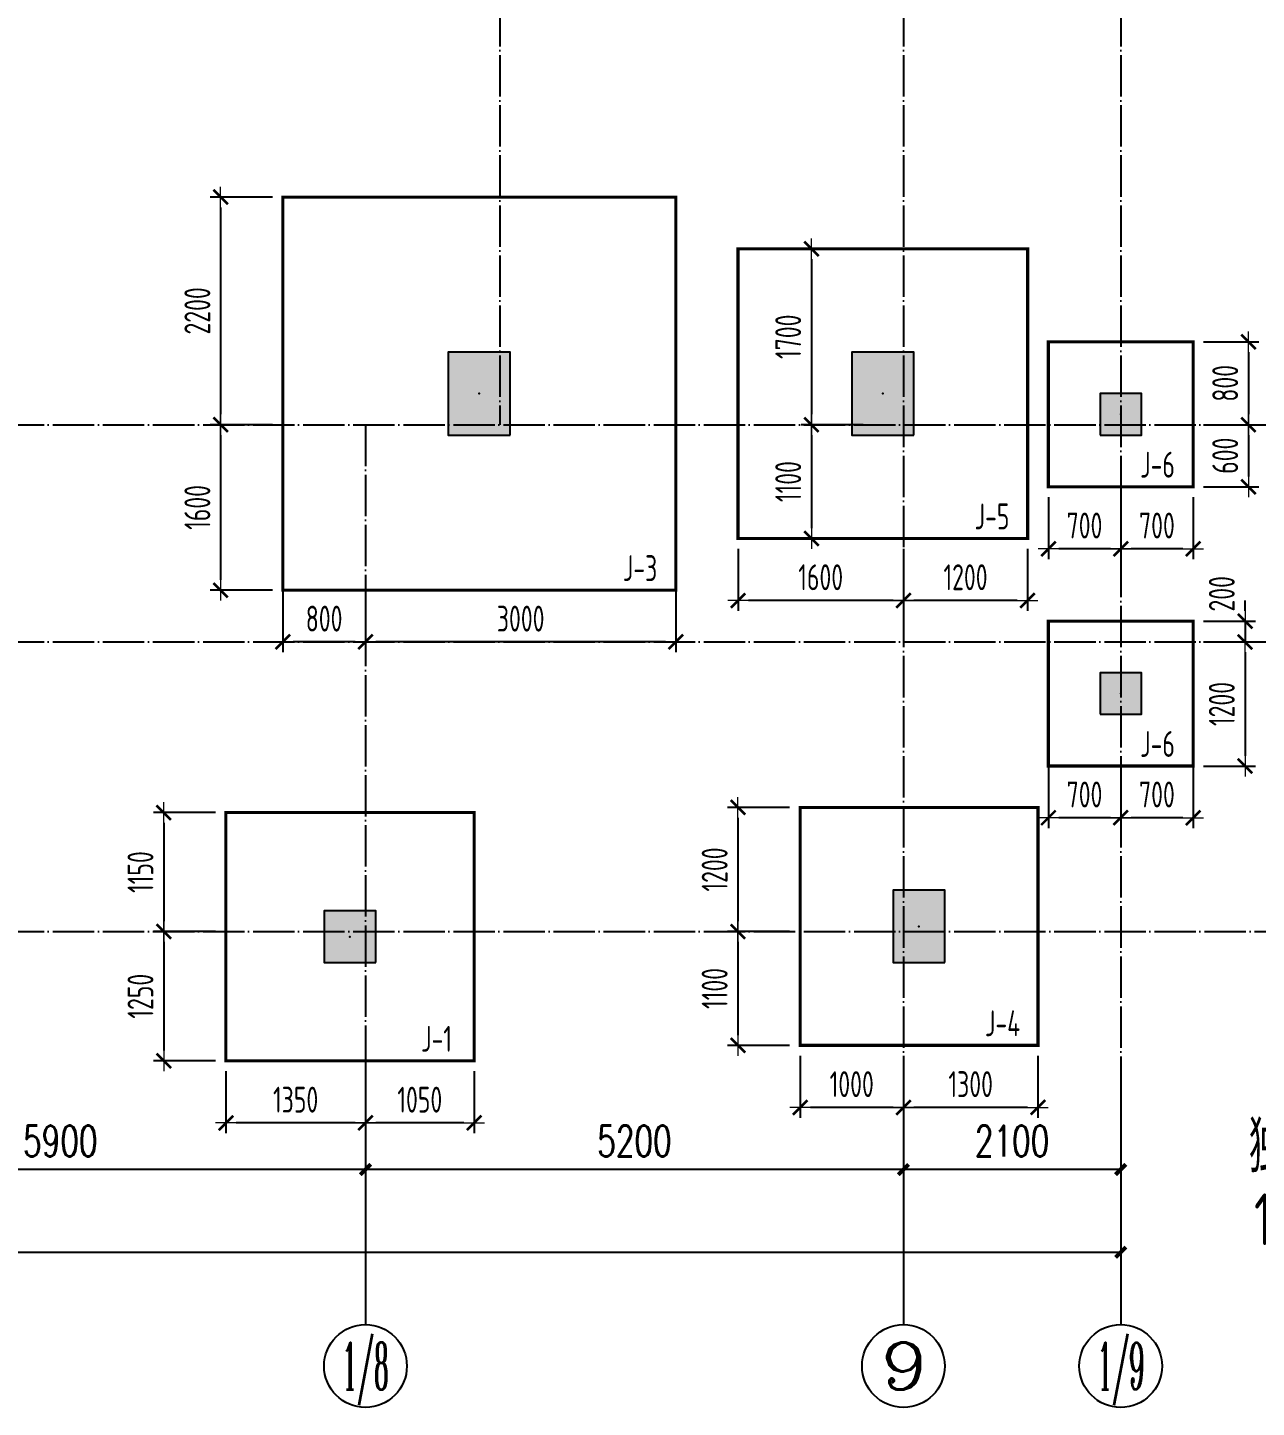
# Model space of a CAD drawing. Extents: x -441005 to 725361, y -182459 to 319313.
# Drawn here: x -142216 to -130338, y -119000 to -105661 of the extents above; entities that cross this region are included whole.
import ezdxf
from ezdxf.enums import TextEntityAlignment as Align

# ---------------------------------------------------------------- set-up
doc = ezdxf.new("R2010")
doc.units = 0
doc.header["$LTSCALE"] = 100
doc.linetypes.add('DOTE', pattern=[2.42, 2, -0.2, 0.02, -0.2])
doc.layers.get('0').update_dxf_attribs({"linetype": 'CONTINUOUS'})
doc.layers.get('Defpoints').update_dxf_attribs({"linetype": 'CONTINUOUS'})
for name, color, linetype in [('AXIS', 3, 'CONTINUOUS'), ('AXIS_TEXT', 7, 'CONTINUOUS'), ('BASE', 7, 'CONTINUOUS'), ('BASE_NUM', 7, 'CONTINUOUS'), ('COLU', 7, 'CONTINUOUS'), ('DOTE', 8, 'DOTE'), ('D大样&索引', 7, 'CONTINUOUS')]:
    doc.layers.add(name, color=color, linetype=linetype)
doc.layers.add('BASE-平法定位', color=3, linetype='ByLayer', lineweight=18)
doc.styles.add('_TCH_AXIS', font='COMPLEX', dxfattribs={"bigfont": 'GBCBIG'})
doc.styles.add('_TCH_DIM_T3', font='simplex_.ttf', dxfattribs={"width": 0.705882, "bigfont": 'GBCBIG'})
doc.styles.add('COMPLEX', font='COMPLEX')
doc.styles.add('HZ', font='tssdeng.shx', dxfattribs={"width": 0.7, "height": 5, "bigfont": '1.shx'})
doc.styles.add('TCCAD_Dimension', font='Tssdeng.shx', dxfattribs={"width": 0.7, "bigfont": 'hztxt.shx'})
doc.styles.add('TSSD_Label', font='Tssdeng.shx', dxfattribs={"width": 0.7, "bigfont": '1.shx'})
doc.dimstyles.new('_TCH_ARCH&&100', dxfattribs={"dimtxt": 297.5, "dimasz": 100, "dimexe": 250, "dimexo": 300, "dimgap": 126.25, "dimtad": 1, "dimdec": 0, "dimzin": 0, "dimdsep": 46, "dimtxsty": '_TCH_DIM_T3', "dimblk": 'ARCHTICK', "dimcen": 0.09, "dimclrt": 7, "dimazin": 2, "dimtfac": 1, "dimtdec": 0, "dimtix": 1, "dimtmove": 2, "dimatfit": 3, "dimfxl": 0, "dimtolj": 1, "dimtzin": 0, "dimarcsym": 0})
doc.dimstyles.new('TCCAD_100_100', dxfattribs={"dimtxt": 250, "dimasz": 100, "dimexe": 100, "dimexo": 100, "dimgap": 100, "dimtad": 1, "dimdec": 0, "dimzin": 0, "dimdsep": 46, "dimtxsty": 'TCCAD_Dimension', "dimblk": '_TCDBK100_100', "dimcen": 0, "dimclrt": 7, "dimadec": 0, "dimazin": 0, "dimtfac": 1, "dimtdec": 0, "dimtix": 1, "dimtmove": 2, "dimatfit": 3, "dimfxl": 0, "dimtolj": 1, "dimtzin": 0, "dimarcsym": 0})

# ---------------------------------------------------------------- blocks, each defined once
blk = doc.blocks.new('_AXISO')
blk.add_circle((0, 0), 0.5)
at = {"layer": 'AXIS_TEXT', "style": 'COMPLEX', "width": 1.041667}
blk.add_attdef('A', text='', height=0.56, dxfattribs=at).set_placement((-0.25, -0.28), (0.25, -0.28), align=Align.FIT)
blk = doc.blocks.new('_ArchTick')
at = {"color": 0, "linetype": 'ByBlock', "const_width": 0.4}
blk.add_lwpolyline([(-0.5, -0.5), (0.5, 0.5)], dxfattribs=at)
blk = doc.blocks.new('*D1094')
at = {"layer": 'AXIS', "color": 0, "lineweight": -2}
for p, q in [((-138950, -116000), (-138950, -116950)), ((-133750, -116000), (-133750, -116950)), ((-133750, -116700), (-138950, -116700))]:
    blk.add_line(p, q, dxfattribs=at)
at = {"layer": 'Defpoints', "color": 0}
for p in [(-138950, -115700), (-133750, -115700), (-138950, -116700)]:
    blk.add_point(p, dxfattribs=at)
at = {"layer": 'AXIS', "color": 0, "lineweight": -2, "xscale": 100, "yscale": 100, "zscale": 100, "rotation": 180}
blk.add_blockref('_ArchTick', (-138950, -116700), dxfattribs=at)
at = {"layer": 'AXIS', "color": 0, "lineweight": -2, "xscale": 100, "yscale": 100, "zscale": 100}
blk.add_blockref('_ArchTick', (-133750, -116700), dxfattribs=at)
at = {"layer": 'AXIS', "color": 7, "insert": (-136350, -116425), "char_height": 297.5, "attachment_point": 5, "style": '_TCH_DIM_T3'}
blk.add_mtext('\\A1;5200', dxfattribs=at)
blk = doc.blocks.new('*D1095')
at = {"layer": 'AXIS', "color": 0, "lineweight": -2}
for p, q in [((-144850, -116000), (-144850, -116950)), ((-138950, -116000), (-138950, -116950)), ((-138950, -116700), (-144850, -116700))]:
    blk.add_line(p, q, dxfattribs=at)
at = {"layer": 'Defpoints', "color": 0}
for p in [(-144850, -115700), (-138950, -115700), (-144850, -116700)]:
    blk.add_point(p, dxfattribs=at)
at = {"layer": 'AXIS', "color": 0, "lineweight": -2, "xscale": 100, "yscale": 100, "zscale": 100, "rotation": 180}
blk.add_blockref('_ArchTick', (-144850, -116700), dxfattribs=at)
at = {"layer": 'AXIS', "color": 0, "lineweight": -2, "xscale": 100, "yscale": 100, "zscale": 100}
blk.add_blockref('_ArchTick', (-138950, -116700), dxfattribs=at)
at = {"layer": 'AXIS', "color": 7, "insert": (-141900, -116425), "char_height": 297.5, "attachment_point": 5, "style": '_TCH_DIM_T3'}
blk.add_mtext('\\A1;5900', dxfattribs=at)
blk = doc.blocks.new('*D1096')
at = {"layer": 'AXIS', "color": 0, "lineweight": -2}
for p, q in [((-185500, -116000), (-185500, -117750)), ((-131650, -116000), (-131650, -117750)), ((-185500, -117500), (-131650, -117500))]:
    blk.add_line(p, q, dxfattribs=at)
at = {"layer": 'Defpoints', "color": 0}
for p in [(-185500, -115700), (-131650, -115700), (-131650, -117500)]:
    blk.add_point(p, dxfattribs=at)
at = {"layer": 'AXIS', "color": 0, "lineweight": -2, "xscale": 100, "yscale": 100, "zscale": 100, "rotation": 180}
blk.add_blockref('_ArchTick', (-185500, -117500), dxfattribs=at)
at = {"layer": 'AXIS', "color": 0, "lineweight": -2, "xscale": 100, "yscale": 100, "zscale": 100}
blk.add_blockref('_ArchTick', (-131650, -117500), dxfattribs=at)
at = {"layer": 'AXIS', "color": 7, "insert": (-158575, -117225), "char_height": 297.5, "attachment_point": 5, "style": '_TCH_DIM_T3'}
blk.add_mtext('\\A1;53850', dxfattribs=at)
blk = doc.blocks.new('*D1101')
at = {"layer": 'AXIS', "color": 0, "lineweight": -2}
for p, q in [((-133750, -116000), (-133750, -116950)), ((-131650, -116000), (-131650, -116950)), ((-131650, -116700), (-133750, -116700))]:
    blk.add_line(p, q, dxfattribs=at)
at = {"layer": 'Defpoints', "color": 0}
for p in [(-133750, -115700), (-131650, -115700), (-133750, -116700)]:
    blk.add_point(p, dxfattribs=at)
at = {"layer": 'AXIS', "color": 0, "lineweight": -2, "xscale": 100, "yscale": 100, "zscale": 100, "rotation": 180}
blk.add_blockref('_ArchTick', (-133750, -116700), dxfattribs=at)
at = {"layer": 'AXIS', "color": 0, "lineweight": -2, "xscale": 100, "yscale": 100, "zscale": 100}
blk.add_blockref('_ArchTick', (-131650, -116700), dxfattribs=at)
at = {"layer": 'AXIS', "color": 7, "insert": (-132700, -116425), "char_height": 297.5, "attachment_point": 5, "style": '_TCH_DIM_T3'}
blk.add_mtext('\\A1;2100', dxfattribs=at)
blk = doc.blocks.new('_TCDBK100_100')
blk.add_line((-1, 0), (1, 0))
at = {"const_width": 0.25}
blk.add_lwpolyline([(-0.7, -0.7), (0.7, 0.7)], dxfattribs=at)
blk = doc.blocks.new('*D2155')
at = {"layer": 'BASE-平法定位', "color": 0, "linetype": 'Continuous', "lineweight": -2}
for p, q in [((-130850, -108700), (-130315, -108700)), ((-130415, -108800), (-130415, -109400)), ((-130850, -109500), (-130315, -109500))]:
    blk.add_line(p, q, dxfattribs=at)
at = {"layer": 'Defpoints', "color": 0, "linetype": 'Continuous'}
for p in [(-130950, -108700), (-130950, -109500), (-130415, -109500)]:
    blk.add_point(p, dxfattribs=at)
at = {"layer": 'BASE-平法定位', "color": 0, "linetype": 'Continuous', "lineweight": -2, "xscale": 100, "yscale": 100, "zscale": 100}
for p, rotation in [((-130415, -108700), 90), ((-130415, -109500), 270)]:
    blk.add_blockref('_TCDBK100_100', p, dxfattribs=dict(at, rotation=rotation))
at = {"layer": 'BASE-平法定位', "color": 7, "linetype": 'Continuous', "insert": (-130640, -109100), "char_height": 250, "attachment_point": 5, "rotation": 90, "style": 'TCCAD_Dimension'}
blk.add_mtext('\\A1;800', dxfattribs=at)
blk = doc.blocks.new('*D2156')
at = {"layer": 'BASE-平法定位', "color": 0, "linetype": 'Continuous', "lineweight": -2}
for p, q in [((-130849, -109500), (-130315, -109500)), ((-130415, -109600), (-130415, -110000)), ((-130849, -110100), (-130315, -110100))]:
    blk.add_line(p, q, dxfattribs=at)
at = {"layer": 'Defpoints', "color": 0, "linetype": 'Continuous'}
for p in [(-130949, -109500), (-130949, -110100), (-130415, -110100)]:
    blk.add_point(p, dxfattribs=at)
at = {"layer": 'BASE-平法定位', "color": 0, "linetype": 'Continuous', "lineweight": -2, "xscale": 100, "yscale": 100, "zscale": 100}
for p, rotation in [((-130415, -109500), 90), ((-130415, -110100), 270)]:
    blk.add_blockref('_TCDBK100_100', p, dxfattribs=dict(at, rotation=rotation))
at = {"layer": 'BASE-平法定位', "color": 7, "linetype": 'Continuous', "insert": (-130640, -109800), "char_height": 250, "attachment_point": 5, "rotation": 90, "style": 'TCCAD_Dimension'}
blk.add_mtext('\\A1;600', dxfattribs=at)
blk = doc.blocks.new('*D2157')
at = {"layer": 'BASE-平法定位', "color": 0, "linetype": 'Continuous', "lineweight": -2}
for p, q in [((-131650, -110200), (-131650, -110800)), ((-130949, -110200), (-130949, -110800)), ((-131049, -110700), (-131550, -110700))]:
    blk.add_line(p, q, dxfattribs=at)
at = {"layer": 'Defpoints', "color": 0, "linetype": 'Continuous'}
for p in [(-131650, -110100), (-130949, -110100), (-131650, -110700)]:
    blk.add_point(p, dxfattribs=at)
at = {"layer": 'BASE-平法定位', "color": 0, "linetype": 'Continuous', "lineweight": -2, "xscale": 100, "yscale": 100, "zscale": 100}
for p, rotation in [((-131650, -110700), 180.0000000235001), ((-130949, -110700), 2.350008188045649e-08)]:
    blk.add_blockref('_TCDBK100_100', p, dxfattribs=dict(at, rotation=rotation))
at = {"layer": 'BASE-平法定位', "color": 7, "linetype": 'Continuous', "insert": (-131300, -110475), "char_height": 250, "attachment_point": 5, "rotation": 0, "style": 'TCCAD_Dimension'}
blk.add_mtext('\\A1;700', dxfattribs=at)
blk = doc.blocks.new('*D2158')
at = {"layer": 'BASE-平法定位', "color": 0, "linetype": 'Continuous', "lineweight": -2}
for p, q in [((-132349, -110200), (-132349, -110800)), ((-131650, -110200), (-131650, -110800)), ((-131750, -110700), (-132249, -110700))]:
    blk.add_line(p, q, dxfattribs=at)
at = {"layer": 'Defpoints', "color": 0, "linetype": 'Continuous'}
for p in [(-132349, -110100), (-131650, -110100), (-132349, -110700)]:
    blk.add_point(p, dxfattribs=at)
at = {"layer": 'BASE-平法定位', "color": 0, "linetype": 'Continuous', "lineweight": -2, "xscale": 100, "yscale": 100, "zscale": 100}
for p, rotation in [((-132349, -110700), 180.0000000235003), ((-131650, -110700), 2.350032168862981e-08)]:
    blk.add_blockref('_TCDBK100_100', p, dxfattribs=dict(at, rotation=rotation))
at = {"layer": 'BASE-平法定位', "color": 7, "linetype": 'Continuous', "insert": (-132000, -110475), "char_height": 250, "attachment_point": 5, "rotation": 0, "style": 'TCCAD_Dimension'}
blk.add_mtext('\\A1;700', dxfattribs=at)
blk = doc.blocks.new('*D2159')
at = {"layer": 'BASE-平法定位', "color": 0, "linetype": 'Continuous', "lineweight": -2}
for p, q in [((-130448, -111300), (-130448, -111200)), ((-130850, -111400), (-130348, -111400)), ((-130448, -111400), (-130448, -111600)), ((-130850, -111600), (-130348, -111600)), ((-130448, -111700), (-130448, -111800))]:
    blk.add_line(p, q, dxfattribs=at)
at = {"layer": 'Defpoints', "color": 0, "linetype": 'Continuous'}
for p in [(-130950, -111400), (-130950, -111600), (-130448, -111600)]:
    blk.add_point(p, dxfattribs=at)
at = {"layer": 'BASE-平法定位', "color": 0, "linetype": 'Continuous', "lineweight": -2, "xscale": 100, "yscale": 100, "zscale": 100}
for p, rotation in [((-130448, -111400), 270), ((-130448, -111600), 90)]:
    blk.add_blockref('_TCDBK100_100', p, dxfattribs=dict(at, rotation=rotation))
at = {"layer": 'BASE-平法定位', "color": 7, "linetype": 'Continuous', "insert": (-130673, -111135), "char_height": 250, "attachment_point": 5, "rotation": 90, "style": 'TCCAD_Dimension'}
blk.add_mtext('\\A1;200', dxfattribs=at)
blk = doc.blocks.new('*D2160')
at = {"layer": 'BASE-平法定位', "color": 0, "linetype": 'Continuous', "lineweight": -2}
for p, q in [((-130849, -111600), (-130348, -111600)), ((-130448, -111700), (-130448, -112700)), ((-130849, -112800), (-130348, -112800))]:
    blk.add_line(p, q, dxfattribs=at)
at = {"layer": 'Defpoints', "color": 0, "linetype": 'Continuous'}
for p in [(-130949, -111600), (-130949, -112800), (-130448, -112800)]:
    blk.add_point(p, dxfattribs=at)
at = {"layer": 'BASE-平法定位', "color": 0, "linetype": 'Continuous', "lineweight": -2, "xscale": 100, "yscale": 100, "zscale": 100}
for p, rotation in [((-130448, -111600), 90), ((-130448, -112800), 270)]:
    blk.add_blockref('_TCDBK100_100', p, dxfattribs=dict(at, rotation=rotation))
at = {"layer": 'BASE-平法定位', "color": 7, "linetype": 'Continuous', "insert": (-130673, -112200), "char_height": 250, "attachment_point": 5, "rotation": 90, "style": 'TCCAD_Dimension'}
blk.add_mtext('\\A1;1200', dxfattribs=at)
blk = doc.blocks.new('*D2161')
at = {"layer": 'BASE-平法定位', "color": 0, "linetype": 'Continuous', "lineweight": -2}
for p, q in [((-131650, -112800), (-131650, -113400)), ((-130950, -112800), (-130950, -113400)), ((-131050, -113300), (-131550, -113300))]:
    blk.add_line(p, q, dxfattribs=at)
at = {"layer": 'Defpoints', "color": 0, "linetype": 'Continuous'}
for p in [(-131650, -112700), (-130950, -112700), (-131650, -113300)]:
    blk.add_point(p, dxfattribs=at)
at = {"layer": 'BASE-平法定位', "color": 0, "linetype": 'Continuous', "lineweight": -2, "xscale": 100, "yscale": 100, "zscale": 100}
for p, rotation in [((-131650, -113300), 180.0000000235001), ((-130950, -113300), 2.350008188045649e-08)]:
    blk.add_blockref('_TCDBK100_100', p, dxfattribs=dict(at, rotation=rotation))
at = {"layer": 'BASE-平法定位', "color": 7, "linetype": 'Continuous', "insert": (-131300, -113075), "char_height": 250, "attachment_point": 5, "rotation": 0, "style": 'TCCAD_Dimension'}
blk.add_mtext('\\A1;700', dxfattribs=at)
blk = doc.blocks.new('*D2162')
at = {"layer": 'BASE-平法定位', "color": 0, "linetype": 'Continuous', "lineweight": -2}
for p, q in [((-132349, -112800), (-132349, -113400)), ((-131650, -112800), (-131650, -113400)), ((-131750, -113300), (-132249, -113300))]:
    blk.add_line(p, q, dxfattribs=at)
at = {"layer": 'Defpoints', "color": 0, "linetype": 'Continuous'}
for p in [(-132349, -112700), (-131650, -112700), (-132349, -113300)]:
    blk.add_point(p, dxfattribs=at)
at = {"layer": 'BASE-平法定位', "color": 0, "linetype": 'Continuous', "lineweight": -2, "xscale": 100, "yscale": 100, "zscale": 100}
for p, rotation in [((-132349, -113300), 180.0000000235005), ((-131650, -113300), 2.350048156074536e-08)]:
    blk.add_blockref('_TCDBK100_100', p, dxfattribs=dict(at, rotation=rotation))
at = {"layer": 'BASE-平法定位', "color": 7, "linetype": 'Continuous', "insert": (-132000, -113075), "char_height": 250, "attachment_point": 5, "rotation": 0, "style": 'TCCAD_Dimension'}
blk.add_mtext('\\A1;700', dxfattribs=at)
blk = doc.blocks.new('*D2167')
at = {"layer": 'BASE-平法定位', "color": 0, "linetype": 'Continuous', "lineweight": -2}
for p, q in [((-134139, -107800), (-134739, -107800)), ((-134639, -107900), (-134639, -109400)), ((-134139, -109500), (-134739, -109500))]:
    blk.add_line(p, q, dxfattribs=at)
at = {"layer": 'Defpoints', "color": 0, "linetype": 'Continuous'}
for p in [(-134039, -107800), (-134639, -109500), (-134039, -109500)]:
    blk.add_point(p, dxfattribs=at)
at = {"layer": 'BASE-平法定位', "color": 0, "linetype": 'Continuous', "lineweight": -2, "xscale": 100, "yscale": 100, "zscale": 100}
for p, rotation in [((-134639, -107800), 90), ((-134639, -109500), 270)]:
    blk.add_blockref('_TCDBK100_100', p, dxfattribs=dict(at, rotation=rotation))
at = {"layer": 'BASE-平法定位', "color": 7, "linetype": 'Continuous', "insert": (-134864, -108650), "char_height": 250, "attachment_point": 5, "rotation": 90, "style": 'TCCAD_Dimension'}
blk.add_mtext('\\A1;1700', dxfattribs=at)
blk = doc.blocks.new('*D2168')
at = {"layer": 'BASE-平法定位', "color": 0, "linetype": 'Continuous', "lineweight": -2}
for p, q in [((-134139, -109500), (-134739, -109500)), ((-134639, -109600), (-134639, -110500)), ((-134139, -110600), (-134739, -110600))]:
    blk.add_line(p, q, dxfattribs=at)
at = {"layer": 'Defpoints', "color": 0, "linetype": 'Continuous'}
for p in [(-134039, -109500), (-134639, -110600), (-134039, -110600)]:
    blk.add_point(p, dxfattribs=at)
at = {"layer": 'BASE-平法定位', "color": 0, "linetype": 'Continuous', "lineweight": -2, "xscale": 100, "yscale": 100, "zscale": 100}
for p, rotation in [((-134639, -109500), 90), ((-134639, -110600), 270)]:
    blk.add_blockref('_TCDBK100_100', p, dxfattribs=dict(at, rotation=rotation))
at = {"layer": 'BASE-平法定位', "color": 7, "linetype": 'Continuous', "insert": (-134864, -110050), "char_height": 250, "attachment_point": 5, "rotation": 90, "style": 'TCCAD_Dimension'}
blk.add_mtext('\\A1;1100', dxfattribs=at)
blk = doc.blocks.new('*D2169')
at = {"layer": 'BASE-平法定位', "color": 0, "linetype": 'Continuous', "lineweight": -2}
for p, q in [((-133750, -110700), (-133750, -111300)), ((-132550, -110700), (-132550, -111300)), ((-132650, -111200), (-133650, -111200))]:
    blk.add_line(p, q, dxfattribs=at)
at = {"layer": 'Defpoints', "color": 0, "linetype": 'Continuous'}
for p in [(-133750, -110600), (-132550, -110600), (-133750, -111200)]:
    blk.add_point(p, dxfattribs=at)
at = {"layer": 'BASE-平法定位', "color": 0, "linetype": 'Continuous', "lineweight": -2, "xscale": 100, "yscale": 100, "zscale": 100}
for p, rotation in [((-133750, -111200), 180.0000000235016), ((-132550, -111200), 2.350160066555418e-08)]:
    blk.add_blockref('_TCDBK100_100', p, dxfattribs=dict(at, rotation=rotation))
at = {"layer": 'BASE-平法定位', "color": 7, "linetype": 'Continuous', "insert": (-133150, -110975), "char_height": 250, "attachment_point": 5, "rotation": 0, "style": 'TCCAD_Dimension'}
blk.add_mtext('\\A1;1200', dxfattribs=at)
blk = doc.blocks.new('*D2170')
at = {"layer": 'BASE-平法定位', "color": 0, "linetype": 'Continuous', "lineweight": -2}
for p, q in [((-135349, -110700), (-135349, -111300)), ((-133750, -110700), (-133750, -111300)), ((-133850, -111200), (-135249, -111200))]:
    blk.add_line(p, q, dxfattribs=at)
at = {"layer": 'Defpoints', "color": 0, "linetype": 'Continuous'}
for p in [(-135349, -110600), (-133750, -110600), (-135349, -111200)]:
    blk.add_point(p, dxfattribs=at)
at = {"layer": 'BASE-平法定位', "color": 0, "linetype": 'Continuous', "lineweight": -2, "xscale": 100, "yscale": 100, "zscale": 100}
for p, rotation in [((-135349, -111200), 180.0000000235017), ((-133750, -111200), 2.350176053766972e-08)]:
    blk.add_blockref('_TCDBK100_100', p, dxfattribs=dict(at, rotation=rotation))
at = {"layer": 'BASE-平法定位', "color": 7, "linetype": 'Continuous', "insert": (-134550, -110975), "char_height": 250, "attachment_point": 5, "rotation": 0, "style": 'TCCAD_Dimension'}
blk.add_mtext('\\A1;1600', dxfattribs=at)
blk = doc.blocks.new('*D2171')
at = {"layer": 'BASE-平法定位', "color": 0, "linetype": 'Continuous', "lineweight": -2}
for p, q in [((-134850, -113200), (-135450, -113200)), ((-135350, -113300), (-135350, -114300)), ((-134850, -114400), (-135450, -114400))]:
    blk.add_line(p, q, dxfattribs=at)
at = {"layer": 'Defpoints', "color": 0, "linetype": 'Continuous'}
for p in [(-134750, -113200), (-135350, -114400), (-134750, -114400)]:
    blk.add_point(p, dxfattribs=at)
at = {"layer": 'BASE-平法定位', "color": 0, "linetype": 'Continuous', "lineweight": -2, "xscale": 100, "yscale": 100, "zscale": 100}
for p, rotation in [((-135350, -113200), 90), ((-135350, -114400), 270)]:
    blk.add_blockref('_TCDBK100_100', p, dxfattribs=dict(at, rotation=rotation))
at = {"layer": 'BASE-平法定位', "color": 7, "linetype": 'Continuous', "insert": (-135575, -113800), "char_height": 250, "attachment_point": 5, "rotation": 90, "style": 'TCCAD_Dimension'}
blk.add_mtext('\\A1;1200', dxfattribs=at)
blk = doc.blocks.new('*D2172')
at = {"layer": 'BASE-平法定位', "color": 0, "linetype": 'Continuous', "lineweight": -2}
for p, q in [((-134850, -114400), (-135450, -114400)), ((-135350, -114500), (-135350, -115400)), ((-134850, -115500), (-135450, -115500))]:
    blk.add_line(p, q, dxfattribs=at)
at = {"layer": 'Defpoints', "color": 0, "linetype": 'Continuous'}
for p in [(-134750, -114400), (-135350, -115500), (-134750, -115500)]:
    blk.add_point(p, dxfattribs=at)
at = {"layer": 'BASE-平法定位', "color": 0, "linetype": 'Continuous', "lineweight": -2, "xscale": 100, "yscale": 100, "zscale": 100}
for p, rotation in [((-135350, -114400), 90), ((-135350, -115500), 270)]:
    blk.add_blockref('_TCDBK100_100', p, dxfattribs=dict(at, rotation=rotation))
at = {"layer": 'BASE-平法定位', "color": 7, "linetype": 'Continuous', "insert": (-135575, -114950), "char_height": 250, "attachment_point": 5, "rotation": 90, "style": 'TCCAD_Dimension'}
blk.add_mtext('\\A1;1100', dxfattribs=at)
blk = doc.blocks.new('*D2173')
at = {"layer": 'BASE-平法定位', "color": 0, "linetype": 'Continuous', "lineweight": -2}
for p, q in [((-133750, -115600), (-133750, -116200)), ((-132450, -115600), (-132450, -116200)), ((-132550, -116100), (-133650, -116100))]:
    blk.add_line(p, q, dxfattribs=at)
at = {"layer": 'Defpoints', "color": 0, "linetype": 'Continuous'}
for p in [(-133750, -115500), (-132450, -115500), (-133750, -116100)]:
    blk.add_point(p, dxfattribs=at)
at = {"layer": 'BASE-平法定位', "color": 0, "linetype": 'Continuous', "lineweight": -2, "xscale": 100, "yscale": 100, "zscale": 100}
for p, rotation in [((-133750, -116100), 180.0000000235005), ((-132450, -116100), 2.350056149680313e-08)]:
    blk.add_blockref('_TCDBK100_100', p, dxfattribs=dict(at, rotation=rotation))
at = {"layer": 'BASE-平法定位', "color": 7, "linetype": 'Continuous', "insert": (-133100, -115875), "char_height": 250, "attachment_point": 5, "rotation": 0, "style": 'TCCAD_Dimension'}
blk.add_mtext('\\A1;1300', dxfattribs=at)
blk = doc.blocks.new('*D2174')
at = {"layer": 'BASE-平法定位', "color": 0, "linetype": 'Continuous', "lineweight": -2}
for p, q in [((-134749, -115600), (-134749, -116200)), ((-133750, -115600), (-133750, -116200)), ((-133850, -116100), (-134649, -116100))]:
    blk.add_line(p, q, dxfattribs=at)
at = {"layer": 'Defpoints', "color": 0, "linetype": 'Continuous'}
for p in [(-134749, -115500), (-133750, -115500), (-134749, -116100)]:
    blk.add_point(p, dxfattribs=at)
at = {"layer": 'BASE-平法定位', "color": 0, "linetype": 'Continuous', "lineweight": -2, "xscale": 100, "yscale": 100, "zscale": 100}
for p, rotation in [((-134749, -116100), 180.0000000235005), ((-133750, -116100), 2.350056149680313e-08)]:
    blk.add_blockref('_TCDBK100_100', p, dxfattribs=dict(at, rotation=rotation))
at = {"layer": 'BASE-平法定位', "color": 7, "linetype": 'Continuous', "insert": (-134250, -115875), "char_height": 250, "attachment_point": 5, "rotation": 0, "style": 'TCCAD_Dimension'}
blk.add_mtext('\\A1;1000', dxfattribs=at)
blk = doc.blocks.new('*D2183')
at = {"layer": 'BASE-平法定位', "color": 0, "linetype": 'Continuous', "lineweight": -2}
for p, q in [((-139850, -107300), (-140450, -107300)), ((-140350, -107400), (-140350, -109400)), ((-139850, -109500), (-140450, -109500))]:
    blk.add_line(p, q, dxfattribs=at)
at = {"layer": 'Defpoints', "color": 0, "linetype": 'Continuous'}
for p in [(-139750, -107300), (-140350, -109500), (-139750, -109500)]:
    blk.add_point(p, dxfattribs=at)
at = {"layer": 'BASE-平法定位', "color": 0, "linetype": 'Continuous', "lineweight": -2, "xscale": 100, "yscale": 100, "zscale": 100}
for p, rotation in [((-140350, -107300), 90), ((-140350, -109500), 270)]:
    blk.add_blockref('_TCDBK100_100', p, dxfattribs=dict(at, rotation=rotation))
at = {"layer": 'BASE-平法定位', "color": 7, "linetype": 'Continuous', "insert": (-140575, -108400), "char_height": 250, "attachment_point": 5, "rotation": 90, "style": 'TCCAD_Dimension'}
blk.add_mtext('\\A1;2200', dxfattribs=at)
blk = doc.blocks.new('*D2184')
at = {"layer": 'BASE-平法定位', "color": 0, "linetype": 'Continuous', "lineweight": -2}
for p, q in [((-139850, -109500), (-140450, -109500)), ((-140350, -109600), (-140350, -111000)), ((-139850, -111100), (-140450, -111100))]:
    blk.add_line(p, q, dxfattribs=at)
at = {"layer": 'Defpoints', "color": 0, "linetype": 'Continuous'}
for p in [(-139750, -109500), (-140350, -111100), (-139750, -111100)]:
    blk.add_point(p, dxfattribs=at)
at = {"layer": 'BASE-平法定位', "color": 0, "linetype": 'Continuous', "lineweight": -2, "xscale": 100, "yscale": 100, "zscale": 100}
for p, rotation in [((-140350, -109500), 90), ((-140350, -111100), 270)]:
    blk.add_blockref('_TCDBK100_100', p, dxfattribs=dict(at, rotation=rotation))
at = {"layer": 'BASE-平法定位', "color": 7, "linetype": 'Continuous', "insert": (-140575, -110300), "char_height": 250, "attachment_point": 5, "rotation": 90, "style": 'TCCAD_Dimension'}
blk.add_mtext('\\A1;1600', dxfattribs=at)
blk = doc.blocks.new('*D2185')
at = {"layer": 'BASE-平法定位', "color": 0, "linetype": 'Continuous', "lineweight": -2}
for p, q in [((-138950, -111100), (-138950, -111700)), ((-135950, -111100), (-135950, -111700)), ((-136050, -111600), (-138850, -111600))]:
    blk.add_line(p, q, dxfattribs=at)
at = {"layer": 'Defpoints', "color": 0, "linetype": 'Continuous'}
for p in [(-138950, -111000), (-135950, -111000), (-138950, -111600)]:
    blk.add_point(p, dxfattribs=at)
at = {"layer": 'BASE-平法定位', "color": 0, "linetype": 'Continuous', "lineweight": -2, "xscale": 100, "yscale": 100, "zscale": 100}
for p, rotation in [((-138950, -111600), 180.0000000235017), ((-135950, -111600), 2.350168060161195e-08)]:
    blk.add_blockref('_TCDBK100_100', p, dxfattribs=dict(at, rotation=rotation))
at = {"layer": 'BASE-平法定位', "color": 7, "linetype": 'Continuous', "insert": (-137450, -111375), "char_height": 250, "attachment_point": 5, "rotation": 0, "style": 'TCCAD_Dimension'}
blk.add_mtext('\\A1;3000', dxfattribs=at)
blk = doc.blocks.new('*D2186')
at = {"layer": 'BASE-平法定位', "color": 0, "linetype": 'Continuous', "lineweight": -2}
for p, q in [((-139749, -111100), (-139749, -111700)), ((-138950, -111100), (-138950, -111700)), ((-139050, -111600), (-139649, -111600))]:
    blk.add_line(p, q, dxfattribs=at)
at = {"layer": 'Defpoints', "color": 0, "linetype": 'Continuous'}
for p in [(-139749, -111000), (-138950, -111000), (-139749, -111600)]:
    blk.add_point(p, dxfattribs=at)
at = {"layer": 'BASE-平法定位', "color": 0, "linetype": 'Continuous', "lineweight": -2, "xscale": 100, "yscale": 100, "zscale": 100}
for p, rotation in [((-139749, -111600), 180.0000000235017), ((-138950, -111600), 2.350168060161195e-08)]:
    blk.add_blockref('_TCDBK100_100', p, dxfattribs=dict(at, rotation=rotation))
at = {"layer": 'BASE-平法定位', "color": 7, "linetype": 'Continuous', "insert": (-139350, -111375), "char_height": 250, "attachment_point": 5, "rotation": 0, "style": 'TCCAD_Dimension'}
blk.add_mtext('\\A1;800', dxfattribs=at)
blk = doc.blocks.new('*D2187')
at = {"layer": 'BASE-平法定位', "color": 0, "linetype": 'Continuous', "lineweight": -2}
for p, q in [((-140400, -113250), (-141000, -113250)), ((-140900, -113350), (-140900, -114300)), ((-140400, -114400), (-141000, -114400))]:
    blk.add_line(p, q, dxfattribs=at)
at = {"layer": 'Defpoints', "color": 0, "linetype": 'Continuous'}
for p in [(-140300, -113250), (-140900, -114400), (-140300, -114400)]:
    blk.add_point(p, dxfattribs=at)
at = {"layer": 'BASE-平法定位', "color": 0, "linetype": 'Continuous', "lineweight": -2, "xscale": 100, "yscale": 100, "zscale": 100}
for p, rotation in [((-140900, -113250), 90), ((-140900, -114400), 270)]:
    blk.add_blockref('_TCDBK100_100', p, dxfattribs=dict(at, rotation=rotation))
at = {"layer": 'BASE-平法定位', "color": 7, "linetype": 'Continuous', "insert": (-141125, -113825), "char_height": 250, "attachment_point": 5, "rotation": 90, "style": 'TCCAD_Dimension'}
blk.add_mtext('\\A1;1150', dxfattribs=at)
blk = doc.blocks.new('*D2188')
at = {"layer": 'BASE-平法定位', "color": 0, "linetype": 'Continuous', "lineweight": -2}
for p, q in [((-140400, -114400), (-141000, -114400)), ((-140900, -114500), (-140900, -115550)), ((-140400, -115650), (-141000, -115650))]:
    blk.add_line(p, q, dxfattribs=at)
at = {"layer": 'Defpoints', "color": 0, "linetype": 'Continuous'}
for p in [(-140300, -114400), (-140900, -115650), (-140300, -115650)]:
    blk.add_point(p, dxfattribs=at)
at = {"layer": 'BASE-平法定位', "color": 0, "linetype": 'Continuous', "lineweight": -2, "xscale": 100, "yscale": 100, "zscale": 100}
for p, rotation in [((-140900, -114400), 90), ((-140900, -115650), 270)]:
    blk.add_blockref('_TCDBK100_100', p, dxfattribs=dict(at, rotation=rotation))
at = {"layer": 'BASE-平法定位', "color": 7, "linetype": 'Continuous', "insert": (-141125, -115025), "char_height": 250, "attachment_point": 5, "rotation": 90, "style": 'TCCAD_Dimension'}
blk.add_mtext('\\A1;1250', dxfattribs=at)
blk = doc.blocks.new('*D2189')
at = {"layer": 'BASE-平法定位', "color": 0, "linetype": 'Continuous', "lineweight": -2}
for p, q in [((-138950, -115750), (-138950, -116350)), ((-137900, -115750), (-137900, -116350)), ((-138000, -116250), (-138850, -116250))]:
    blk.add_line(p, q, dxfattribs=at)
at = {"layer": 'Defpoints', "color": 0, "linetype": 'Continuous'}
for p in [(-138950, -115650), (-137900, -115650), (-138950, -116250)]:
    blk.add_point(p, dxfattribs=at)
at = {"layer": 'BASE-平法定位', "color": 0, "linetype": 'Continuous', "lineweight": -2, "xscale": 100, "yscale": 100, "zscale": 100}
for p, rotation in [((-138950, -116250), 180.0000000235017), ((-137900, -116250), 2.350168060161195e-08)]:
    blk.add_blockref('_TCDBK100_100', p, dxfattribs=dict(at, rotation=rotation))
at = {"layer": 'BASE-平法定位', "color": 7, "linetype": 'Continuous', "insert": (-138425, -116025), "char_height": 250, "attachment_point": 5, "rotation": 0, "style": 'TCCAD_Dimension'}
blk.add_mtext('\\A1;1050', dxfattribs=at)
blk = doc.blocks.new('*D2190')
at = {"layer": 'BASE-平法定位', "color": 0, "linetype": 'Continuous', "lineweight": -2}
for p, q in [((-140299, -115750), (-140299, -116350)), ((-138950, -115750), (-138950, -116350)), ((-139050, -116250), (-140199, -116250))]:
    blk.add_line(p, q, dxfattribs=at)
at = {"layer": 'Defpoints', "color": 0, "linetype": 'Continuous'}
for p in [(-140299, -115650), (-138950, -115650), (-140299, -116250)]:
    blk.add_point(p, dxfattribs=at)
at = {"layer": 'BASE-平法定位', "color": 0, "linetype": 'Continuous', "lineweight": -2, "xscale": 100, "yscale": 100, "zscale": 100}
for p, rotation in [((-140299, -116250), 180.0000000235017), ((-138950, -116250), 2.350168060161195e-08)]:
    blk.add_blockref('_TCDBK100_100', p, dxfattribs=dict(at, rotation=rotation))
at = {"layer": 'BASE-平法定位', "color": 7, "linetype": 'Continuous', "insert": (-139625, -116025), "char_height": 250, "attachment_point": 5, "rotation": 0, "style": 'TCCAD_Dimension'}
blk.add_mtext('\\A1;1350', dxfattribs=at)

msp = doc.modelspace()

# ---------------------------------------------------------------- hatches: boundary and pattern name
at = {"layer": 'COLU'}
for points in [[(-137550, -109600), (-137550, -108800), (-138150, -108800), (-138150, -109600)], [(-133650, -109600), (-133650, -108800), (-134250, -108800), (-134250, -109600)], [(-131850, -109600), (-131450, -109600), (-131450, -109200), (-131850, -109200)], [(-131850, -112300), (-131450, -112300), (-131450, -111900), (-131850, -111900)], [(-133350, -114700), (-133350, -114000), (-133850, -114000), (-133850, -114700)], [(-138850, -114700), (-138850, -114200), (-139350, -114200), (-139350, -114700)]]:
    msp.add_hatch(color=252, dxfattribs=at).paths.add_polyline_path(points)

# ---------------------------------------------------------------- linework, layer by layer
at = {"layer": 'AXIS'}
for p, q in [((-138950, -115700), (-138950, -118200)), ((-133750, -115700), (-133750, -118200)), ((-131650, -115700), (-131650, -118200))]:
    msp.add_line(p, q, dxfattribs=at)
at = {"layer": 'BASE', "color": 3, "const_width": 30}
for points in [[(-139749.5, -111100), (-135949.5, -111100), (-135949.5, -107300), (-139749.5, -107300), (-139749.5, -111100)], [(-135349.5, -110600), (-132549.5, -110600), (-132549.5, -107800), (-135349.5, -107800), (-135349.5, -110600)], [(-132349.5, -108700), (-132349.5, -110100), (-130949.5, -110100), (-130949.5, -108700), (-132349.5, -108700)], [(-132349.5, -111400), (-132349.5, -112800), (-130949.5, -112800), (-130949.5, -111400), (-132349.5, -111400)], [(-140299.5, -115650), (-137899.5, -115650), (-137899.5, -113250), (-140299.5, -113250), (-140299.5, -115650)], [(-134749.5, -115500), (-132449.5, -115500), (-132449.5, -113200), (-134749.5, -113200), (-134749.5, -115500)]]:
    msp.add_lwpolyline(points, dxfattribs=at)
at = {"layer": 'COLU'}
for points in [[(-137550, -109600), (-137550, -108800), (-138150, -108800), (-138150, -109600)], [(-133650, -109600), (-133650, -108800), (-134250, -108800), (-134250, -109600)], [(-131850, -109600), (-131450, -109600), (-131450, -109200), (-131850, -109200)], [(-131850, -112300), (-131450, -112300), (-131450, -111900), (-131850, -111900)], [(-133350, -114700), (-133350, -114000), (-133850, -114000), (-133850, -114700)], [(-138850, -114700), (-138850, -114200), (-139350, -114200), (-139350, -114700)]]:
    msp.add_lwpolyline(points, close=True, dxfattribs=at)
for p in [(-137850, -109200), (-133950, -109200), (-131650, -109400), (-131650, -112100), (-133600, -114350), (-139100, -114450)]:
    msp.add_point(p, dxfattribs=at)
at = {"layer": 'DOTE', "ltscale": 2}
for p, q in [((-137650, -97700), (-137650, -109500)), ((-133750, -97700), (-133750, -115700)), ((-131650, -97700), (-131650, -115700)), ((-186500, -109500), (-128400, -109500)), ((-138950, -109500), (-138950, -115700)), ((-186500, -111600), (-128300, -111600)), ((-186500, -114400), (-128300, -114400))]:
    msp.add_line(p, q, dxfattribs=at)

# ---------------------------------------------------------------- block references
at = {"layer": 'AXIS'}
ref = msp.add_blockref('_AXISO', (-138950, -118600), dxfattribs=dict(at, xscale=800, yscale=800, zscale=800))
ref.add_attrib('A', '1/8', dxfattribs={"layer": 'AXIS_TEXT', "height": 452.55, "style": '_TCH_AXIS', "width": 0.411765}).set_placement((-139176.3, -118826.3), (-138723.7, -118826.3), align=Align.FIT)
ref = msp.add_blockref('_AXISO', (-133750, -118600), dxfattribs=dict(at, xscale=800, yscale=800, zscale=800))
ref.add_attrib('A', '9', dxfattribs={"layer": 'AXIS_TEXT', "height": 452.5, "style": '_TCH_AXIS', "width": 1.5}).set_placement((-133976.3, -118826.3), (-133523.7, -118826.3), align=Align.FIT)
ref = msp.add_blockref('_AXISO', (-131650, -118600), dxfattribs=dict(at, xscale=800, yscale=800, zscale=800))
ref.add_attrib('A', '1/9', dxfattribs={"layer": 'AXIS_TEXT', "height": 452.55, "style": '_TCH_AXIS', "width": 0.411765}).set_placement((-131876.3, -118826.3), (-131423.7, -118826.3), align=Align.FIT)

# ---------------------------------------------------------------- texts
at = {"layer": 'BASE_NUM', "color": 7, "style": 'TSSD_Label', "width": 0.7}
for s, p in [('J-6', (-131462.1, -110011.6)), ('J-5', (-133062.1, -110511.6)), ('J-3', (-136462.1, -111011.6)), ('J-6', (-131462.1, -112711.6)), ('J-4', (-132962.1, -115411.6)), ('J-1', (-138412.1, -115561.6))]:
    msp.add_text(s, height=250, dxfattribs=at).set_placement(p)
at = {"layer": 'D大样&索引', "color": 6, "style": 'HZ', "width": 0.7}
for s, p in [('独立基础说明：', (-130412.5, -116477.5, -10)), ('1.材料强度等级：钢筋(%%132)Ⅲ级筋；独立基础：C30混凝土；', (-130360.5, -117181.3, -10))]:
    msp.add_text(s, height=500, dxfattribs=at).set_placement(p, align=Align.MIDDLE_LEFT)

# ---------------------------------------------------------------- dimensions: what is measured, and where the dimension line sits
at = {"layer": 'AXIS'}
for p1, p2, distance, picture, middle in [((-185500, -115700), (-131650, -115700), -1800, '*D1096', (-158575, -117225)), ((-138950, -115700), (-144850, -115700), 1000, '*D1095', (-141900, -116425)), ((-133750, -115700), (-138950, -115700), 1000, '*D1094', (-136350, -116425)), ((-131650, -115700), (-133750, -115700), 1000, '*D1101', (-132700, -116425))]:
    dim = msp.add_aligned_dim(p1=p1, p2=p2, distance=distance, dimstyle='_TCH_ARCH&&100', dxfattribs=at)
    dim.commit()
    dim.dimension.update_dxf_attribs({"geometry": picture, "text_midpoint": middle})
at = {"layer": 'BASE-平法定位', "color": 144, "linetype": 'Continuous'}
for base, p1, p2, angle, picture, middle in [((-140349.5, -109500), (-139749.5, -107300), (-139749.5, -109500), 270, '*D2183', (-140574.5, -108400)), ((-134638.6, -109500), (-134038.6, -107800), (-134038.6, -109500), 270, '*D2167', (-134863.6, -108650)), ((-130414.8, -109500), (-130949.5, -108700), (-130949.5, -109500), 270, '*D2155', (-130639.8, -109100)), ((-140349.5, -111100), (-139749.5, -109500), (-139749.5, -111100), 270, '*D2184', (-140574.5, -110300)), ((-134638.6, -110600), (-134038.6, -109500), (-134038.6, -110600), 270, '*D2168', (-134863.6, -110050)), ((-130414.8, -110100), (-130949.5, -109500), (-130949.5, -110100), 270, '*D2156', (-130639.8, -109800)), ((-132349.4999996, -110700.0000006), (-131649.9999999, -110100.0000003), (-132349.4999999, -110100.0000006), 180, '*D2158', (-131999.7499997, -110475.0000004)), ((-131649.9999996, -110700.0000003), (-130949.4999999, -110100), (-131649.9999999, -110100.0000003), 180, '*D2157', (-131299.7499997, -110475.0000001)), ((-135349.4999995, -111200.0000011), (-133749.9999998, -110600.0000005), (-135349.4999998, -110600.0000011), 180, '*D2170', (-134549.7499996, -110975.0000008)), ((-133749.9999995, -111200.0000005), (-132550.4999998, -110600), (-133749.9999998, -110600.0000005), 180, '*D2169', (-133150.2499996, -110975.0000002)), ((-139749.4999994, -111600.0000007), (-138949.9999997, -111000.0000004), (-139749.4999997, -111000.0000007), 180, '*D2186', (-139349.7499995, -111375.0000005)), ((-138949.9999994, -111600.0000004), (-135950.4999997, -110999.9999992), (-138949.9999997, -111000.0000004), 180, '*D2185', (-137450.2499995, -111374.9999998)), ((-130447.8, -112800), (-130949.5, -111600), (-130949.5, -112800), 270, '*D2160', (-130672.8, -112200)), ((-132349.4999995, -113300.0000006), (-131649.9999998, -112700.0000003), (-132349.4999998, -112700.0000006), 180, '*D2162', (-131999.7499996, -113075.0000004)), ((-131649.9999995, -113300.0000003), (-130950.4999998, -112700), (-131649.9999998, -112700.0000003), 180, '*D2161', (-131300.2499996, -113075.0000001)), ((-135349.5, -114400), (-134749.5, -113200), (-134749.5, -114400), 270, '*D2171', (-135574.5, -113800)), ((-140899.5, -114400), (-140299.5, -113250), (-140299.5, -114400), 270, '*D2187', (-141124.5, -113825)), ((-140899.5, -115650), (-140299.5, -114400), (-140299.5, -115650), 270, '*D2188', (-141124.5, -115025)), ((-135349.5, -115500), (-134749.5, -114400), (-134749.5, -115500), 270, '*D2172', (-135574.5, -114950)), ((-134749.4999995, -116100.0000009), (-133749.9999998, -115500.0000005), (-134749.4999998, -115500.0000009), 180, '*D2174', (-134249.7499996, -115875.0000007)), ((-133749.9999995, -116100.0000005), (-132450.4999998, -115500), (-133749.9999998, -115500.0000005), 180, '*D2173', (-133100.2499996, -115875.0000003)), ((-140299.4999995, -116250.000001), (-138949.9999997, -115650.0000004), (-140299.4999997, -115650.000001), 180, '*D2190', (-139624.7499996, -116025.0000007)), ((-138949.9999995, -116250.0000004), (-137900.4999997, -115650), (-138949.9999997, -115650.0000004), 180, '*D2189', (-138425.2499996, -116025.0000002))]:
    dim = msp.add_linear_dim(base=base, p1=p1, p2=p2, angle=angle, dimstyle='TCCAD_100_100', dxfattribs=at)
    dim.commit()
    dim.dimension.update_dxf_attribs({"geometry": picture, "text_midpoint": middle})
dim = msp.add_linear_dim(base=(-130447.8, -111600), p1=(-130949.5, -111400), p2=(-130949.5, -111600), angle=270, dimstyle='TCCAD_100_100', dxfattribs=at)
dim.commit()
dim.dimension.update_dxf_attribs({"geometry": '*D2159', "text_midpoint": (-130672.8, -111135), "dimtype": 160})

doc.saveas('drawing.dxf')
